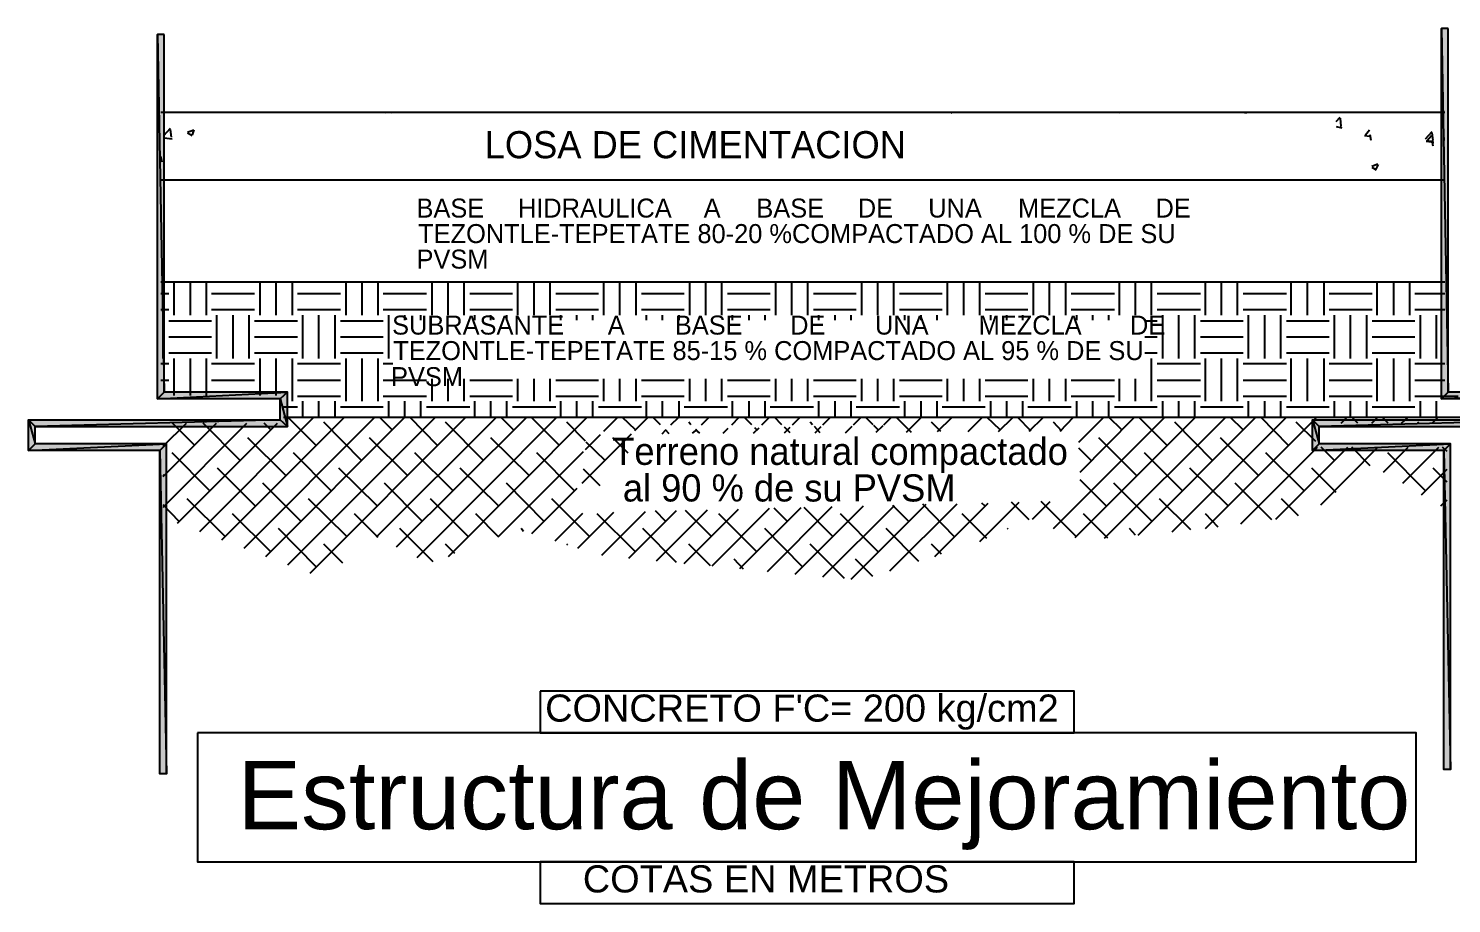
# Model space of a CAD drawing. Header units: metres. Extents: x 2.9 to 42.8, y 1.7 to 28.7.
# Drawn here: x 26.19 to 30.718, y 14.709 to 17.492 of the extents above; entities that cross this region are included whole.
import ezdxf

# ---------------------------------------------------------------- set-up
doc = ezdxf.new("R2010")
doc.units = ezdxf.units.M
for name, color, linetype in [('CIAN', 4, 'Continuous'), ('NEGRO', 7, 'Continuous'), ('RELLENO_CIAN', 4, 'Continuous'), ('TEXTO', 7, 'Continuous')]:
    doc.layers.add(name, color=color, linetype=linetype)
doc.styles.add('ArialMT', font='arial.ttf')

msp = doc.modelspace()

# ---------------------------------------------------------------- hatches: boundary and pattern name
at = {"layer": 'RELLENO_CIAN'}
h = msp.add_hatch(color=256, dxfattribs=at)
h.dxf.hatch_style = 1
h.paths.add_polyline_path([(30.7075, 17.4925), (30.6864, 17.4925), (30.7075, 16.3354), (30.7075, 17.4925)])
h.paths.add_polyline_path([(30.6864, 17.4925), (30.7075, 16.3354), (30.6864, 16.3142), (30.6864, 17.4925)])
h.paths.add_polyline_path([(30.7075, 16.3354), (30.6864, 16.3142), (31.0974, 16.3354), (30.7075, 16.3354)])
h.paths.add_polyline_path([(30.6864, 16.3142), (31.0974, 16.3354), (31.0762, 16.3142), (30.6864, 16.3142)])
h.paths.add_polyline_path([(31.0974, 16.3354), (31.0762, 16.3142), (31.0974, 16.226), (31.0974, 16.3354)])
h.paths.add_polyline_path([(31.0762, 16.3142), (31.0974, 16.226), (31.0762, 16.2472), (31.0762, 16.3142)])
h.paths.add_polyline_path([(31.0974, 16.226), (31.0762, 16.2472), (30.2966, 16.226), (31.0974, 16.226)])
h.paths.add_polyline_path([(31.0762, 16.2472), (30.2966, 16.226), (30.2754, 16.2472), (31.0762, 16.2472)])
h.paths.add_polyline_path([(30.2966, 16.226), (30.2754, 16.2472), (30.2966, 16.1713), (30.2966, 16.226)])
h.paths.add_polyline_path([(30.2754, 16.2472), (30.2966, 16.1713), (30.2754, 16.1502), (30.2754, 16.2472)])
h.paths.add_polyline_path([(30.2966, 16.1713), (30.2754, 16.1502), (30.7146, 16.1713), (30.2966, 16.1713)])
h.paths.add_polyline_path([(30.2754, 16.1502), (30.7146, 16.1713), (30.6934, 16.1502), (30.2754, 16.1502)])
h.paths.add_polyline_path([(30.7146, 16.1713), (30.6934, 16.1502), (30.7146, 15.1359), (30.7146, 16.1713)])
h.paths.add_polyline_path([(30.6934, 16.1502), (30.7146, 15.1359), (30.6934, 15.1359), (30.6934, 16.1502)])
h = msp.add_hatch(color=256, dxfattribs=at)
h.dxf.hatch_style = 1
h.paths.add_polyline_path([(26.6224, 17.4731), (26.6012, 17.4731), (26.6224, 16.3354), (26.6224, 17.4731)])
h.paths.add_polyline_path([(26.6012, 17.4731), (26.6224, 16.3354), (26.6012, 16.3142), (26.6012, 17.4731)])
h.paths.add_polyline_path([(26.6224, 16.3354), (26.6012, 16.3142), (27.014, 16.3354), (26.6224, 16.3354)])
h.paths.add_polyline_path([(26.6012, 16.3142), (27.014, 16.3354), (26.991, 16.3142), (26.6012, 16.3142)])
h.paths.add_polyline_path([(27.014, 16.3354), (26.991, 16.3142), (27.014, 16.226), (27.014, 16.3354)])
h.paths.add_polyline_path([(26.991, 16.3142), (27.014, 16.226), (26.991, 16.2472), (26.991, 16.3142)])
h.paths.add_polyline_path([(27.014, 16.226), (26.991, 16.2472), (26.2114, 16.226), (27.014, 16.226)])
h.paths.add_polyline_path([(26.991, 16.2472), (26.2114, 16.226), (26.1902, 16.2472), (26.991, 16.2472)])
h.paths.add_polyline_path([(26.2114, 16.226), (26.1902, 16.2472), (26.2114, 16.1713), (26.2114, 16.226)])
h.paths.add_polyline_path([(26.1902, 16.2472), (26.2114, 16.1713), (26.1902, 16.1502), (26.1902, 16.2472)])
h.paths.add_polyline_path([(26.2114, 16.1713), (26.1902, 16.1502), (26.6294, 16.1713), (26.2114, 16.1713)])
h.paths.add_polyline_path([(26.1902, 16.1502), (26.6294, 16.1713), (26.6083, 16.1502), (26.1902, 16.1502)])
h.paths.add_polyline_path([(26.6294, 16.1713), (26.6083, 16.1502), (26.6294, 15.1218), (26.6294, 16.1713)])
h.paths.add_polyline_path([(26.6083, 16.1502), (26.6294, 15.1218), (26.6083, 15.1218), (26.6083, 16.1502)])

# ---------------------------------------------------------------- linework, layer by layer
at = {"layer": 'CIAN', "lineweight": -3}
for points in [[(30.7075, 17.4925), (30.6864, 17.4925), (30.7075, 16.3354)], [(30.6864, 17.4925), (30.7075, 16.3354), (30.6864, 16.3142)], [(26.6224, 17.4731), (26.6012, 17.4731), (26.6224, 16.3354)], [(26.6012, 17.4731), (26.6224, 16.3354), (26.6012, 16.3142)], [(26.6224, 16.3354), (26.6012, 16.3142), (27.014, 16.3354)], [(26.6012, 16.3142), (27.014, 16.3354), (26.991, 16.3142)], [(27.014, 16.3354), (26.991, 16.3142), (27.014, 16.226)], [(26.991, 16.3142), (27.014, 16.226), (26.991, 16.2472)], [(30.7075, 16.3354), (30.6864, 16.3142), (31.0974, 16.3354)], [(30.6864, 16.3142), (31.0974, 16.3354), (31.0762, 16.3142)], [(26.991, 16.2472), (26.2114, 16.226), (26.1902, 16.2472)], [(26.2114, 16.226), (26.1902, 16.2472), (26.2114, 16.1713)], [(26.1902, 16.2472), (26.2114, 16.1713), (26.1902, 16.1502)], [(27.014, 16.226), (26.991, 16.2472), (26.2114, 16.226)], [(31.0762, 16.2472), (30.2966, 16.226), (30.2754, 16.2472)], [(30.2966, 16.226), (30.2754, 16.2472), (30.2966, 16.1713)], [(30.2754, 16.2472), (30.2966, 16.1713), (30.2754, 16.1502)], [(31.0974, 16.226), (31.0762, 16.2472), (30.2966, 16.226)], [(26.2114, 16.1713), (26.1902, 16.1502), (26.6294, 16.1713)], [(26.1902, 16.1502), (26.6294, 16.1713), (26.6083, 16.1502)], [(26.6294, 16.1713), (26.6083, 16.1502), (26.6294, 15.1218)], [(30.2966, 16.1713), (30.2754, 16.1502), (30.7146, 16.1713)], [(30.2754, 16.1502), (30.7146, 16.1713), (30.6934, 16.1502)], [(30.7146, 16.1713), (30.6934, 16.1502), (30.7146, 15.1359)], [(26.6083, 16.1502), (26.6294, 15.1218), (26.6083, 15.1218)], [(30.6934, 16.1502), (30.7146, 15.1359), (30.6934, 15.1359)], [(27.8183, 15.3846), (27.8183, 15.2523), (29.5169, 15.2523), (29.5169, 15.3846)], [(27.8183, 14.8414), (27.8183, 14.7091), (29.5169, 14.7091), (29.5169, 14.8414)]]:
    msp.add_lwpolyline(points, close=True, dxfattribs=at)
for points in [[(26.6118, 17.2261), (30.697, 17.2261)], [(27.1657, 17.2244), (27.1657, 17.2261)], [(27.3226, 17.2261), (27.3262, 17.2244)], [(27.3368, 17.2244), (27.3368, 17.2261)], [(27.3456, 17.2244), (27.3473, 17.2261)], [(29.1253, 17.2261), (29.1289, 17.2244)], [(29.1377, 17.2244), (29.1377, 17.2261)], [(29.4816, 17.2244), (29.4816, 17.2261)], [(29.6616, 17.2244), (29.6633, 17.2261)], [(30.0531, 17.2261), (30.0655, 17.2244)], [(30.3512, 17.1962), (30.3636, 17.2103)], [(30.3671, 17.1803), (30.3653, 17.2067)], [(26.6206, 17.1521), (26.6418, 17.175)], [(26.6453, 17.1468), (26.6418, 17.1715)], [(26.6965, 17.1626), (26.7159, 17.1697)], [(26.7123, 17.1538), (26.7176, 17.1697)], [(30.3512, 17.1803), (30.3689, 17.1767)], [(30.4447, 17.1538), (30.4571, 17.1697)], [(30.6352, 17.1415), (30.6564, 17.1644)], [(26.6224, 17.145), (26.6471, 17.1415)], [(26.6965, 17.1609), (26.7106, 17.1521)], [(30.4412, 17.1521), (30.4571, 17.1503)], [(30.4624, 17.1362), (30.4588, 17.1538)], [(30.637, 17.1344), (30.6529, 17.1344)], [(30.637, 17.1344), (30.6617, 17.1309)], [(30.6405, 17.1362), (30.6546, 17.1521)], [(30.6599, 17.1362), (30.6564, 17.1609)], [(30.6599, 17.1185), (30.6564, 17.1362)], [(30.6952, 17.1432), (30.697, 17.1432)], [(30.6952, 17.1397), (30.697, 17.1397)], [(26.6153, 17.0674), (26.6118, 17.085)], [(30.4641, 17.055), (30.4835, 17.0621)], [(30.4641, 17.0515), (30.4782, 17.0427)], [(30.4782, 17.0445), (30.4853, 17.0603)], [(26.6118, 17.0109), (30.697, 17.0109)], [(26.6118, 16.6864), (30.697, 16.6864)], [(26.6541, 16.5806), (26.6541, 16.6864)], [(26.7053, 16.5806), (26.7053, 16.6864)], [(26.7564, 16.5806), (26.7564, 16.6864)], [(26.9275, 16.5806), (26.9275, 16.6864)], [(26.9787, 16.5806), (26.9787, 16.6864)], [(27.0298, 16.5806), (27.0298, 16.6864)], [(27.2009, 16.5806), (27.2009, 16.6864)], [(27.2521, 16.5806), (27.2521, 16.6864)], [(27.3032, 16.5806), (27.3032, 16.6864)], [(27.4743, 16.5806), (27.4743, 16.6864)], [(27.5255, 16.5806), (27.5255, 16.6864)], [(27.5766, 16.5806), (27.5766, 16.6864)], [(27.7477, 16.5806), (27.7477, 16.6864)], [(27.7989, 16.5806), (27.7989, 16.6864)], [(27.85, 16.5806), (27.85, 16.6864)], [(28.0211, 16.5806), (28.0211, 16.6864)], [(28.0723, 16.5806), (28.0723, 16.6864)], [(28.1234, 16.5806), (28.1234, 16.6864)], [(28.2945, 16.5806), (28.2945, 16.6864)], [(28.3457, 16.5806), (28.3457, 16.6864)], [(28.3968, 16.5806), (28.3968, 16.6864)], [(28.5679, 16.5806), (28.5679, 16.6864)], [(28.6191, 16.5806), (28.6191, 16.6864)], [(28.6703, 16.5806), (28.6703, 16.6864)], [(28.8413, 16.5806), (28.8413, 16.6864)], [(28.8925, 16.5806), (28.8925, 16.6864)], [(28.9437, 16.5806), (28.9437, 16.6864)], [(29.1147, 16.5806), (29.1147, 16.6864)], [(29.1659, 16.5806), (29.1659, 16.6864)], [(29.2171, 16.5806), (29.2171, 16.6864)], [(29.3882, 16.5806), (29.3882, 16.6864)], [(29.4393, 16.5806), (29.4393, 16.6864)], [(29.4905, 16.5806), (29.4905, 16.6864)], [(29.6616, 16.5806), (29.6616, 16.6864)], [(29.7127, 16.5806), (29.7127, 16.6864)], [(29.7639, 16.5806), (29.7639, 16.6864)], [(29.935, 16.5806), (29.935, 16.6864)], [(29.9861, 16.5806), (29.9861, 16.6864)], [(30.0373, 16.5806), (30.0373, 16.6864)], [(30.2084, 16.5806), (30.2084, 16.6864)], [(30.2595, 16.5806), (30.2595, 16.6864)], [(30.3124, 16.5806), (30.3124, 16.6864)], [(30.4818, 16.5806), (30.4818, 16.6864)], [(30.5347, 16.5806), (30.5347, 16.6864)], [(30.5858, 16.5806), (30.5858, 16.6864)], [(26.6118, 16.6493), (26.6365, 16.6493)], [(26.7723, 16.6493), (26.9099, 16.6493)], [(27.0457, 16.6493), (27.1833, 16.6493)], [(27.3191, 16.6493), (27.4567, 16.6493)], [(27.5943, 16.6493), (27.7301, 16.6493)], [(27.8677, 16.6493), (28.0035, 16.6493)], [(28.1411, 16.6493), (28.2769, 16.6493)], [(28.4145, 16.6493), (28.5503, 16.6493)], [(28.6879, 16.6493), (28.8237, 16.6493)], [(28.9613, 16.6493), (29.0971, 16.6493)], [(29.2347, 16.6493), (29.3705, 16.6493)], [(29.5081, 16.6493), (29.6457, 16.6493)], [(29.7815, 16.6493), (29.9191, 16.6493)], [(30.0549, 16.6493), (30.1925, 16.6493)], [(30.3283, 16.6493), (30.4659, 16.6493)], [(30.6017, 16.6493), (30.697, 16.6493)], [(26.6118, 16.5982), (26.6365, 16.5982)], [(26.6188, 16.443), (26.6188, 16.5806)], [(26.7723, 16.5982), (26.9099, 16.5982)], [(26.7899, 16.443), (26.7899, 16.5806)], [(26.8411, 16.443), (26.8411, 16.5806)], [(26.8922, 16.443), (26.8922, 16.5806)], [(27.0457, 16.5982), (27.1833, 16.5982)], [(27.0633, 16.443), (27.0633, 16.5806)], [(27.1145, 16.443), (27.1145, 16.5806)], [(27.1657, 16.443), (27.1657, 16.5806)], [(27.3191, 16.5982), (27.4567, 16.5982)], [(27.3368, 16.443), (27.3368, 16.5806)], [(27.3879, 16.5647), (27.3879, 16.5806)], [(27.4391, 16.5647), (27.4391, 16.5806)], [(27.5943, 16.5982), (27.7301, 16.5982)], [(27.6102, 16.5647), (27.6102, 16.5806)], [(27.6613, 16.5647), (27.6613, 16.5806)], [(27.7125, 16.5647), (27.7125, 16.5806)], [(27.8677, 16.5982), (28.0035, 16.5982)], [(27.8836, 16.5647), (27.8836, 16.5806)], [(27.9347, 16.5647), (27.9347, 16.5806)], [(27.9859, 16.5647), (27.9859, 16.5806)], [(28.1411, 16.5982), (28.2769, 16.5982)], [(28.157, 16.5647), (28.157, 16.5806)], [(28.2081, 16.5647), (28.2081, 16.5806)], [(28.261, 16.5647), (28.261, 16.5806)], [(28.4145, 16.5982), (28.5503, 16.5982)], [(28.4304, 16.5647), (28.4304, 16.5806)], [(28.4833, 16.5647), (28.4833, 16.5806)], [(28.5344, 16.5647), (28.5344, 16.5806)], [(28.6879, 16.5982), (28.8237, 16.5982)], [(28.7055, 16.5647), (28.7055, 16.5806)], [(28.7567, 16.5647), (28.7567, 16.5806)], [(28.8078, 16.5647), (28.8078, 16.5806)], [(28.9613, 16.5982), (29.0971, 16.5982)], [(28.9789, 16.5647), (28.9789, 16.5806)], [(29.0301, 16.5647), (29.0301, 16.5806)], [(29.0812, 16.5647), (29.0812, 16.5806)], [(29.2347, 16.5982), (29.3705, 16.5982)], [(29.2523, 16.5647), (29.2523, 16.5806)], [(29.3035, 16.5647), (29.3035, 16.5806)], [(29.3546, 16.5647), (29.3546, 16.5806)], [(29.5081, 16.5982), (29.6457, 16.5982)], [(29.5257, 16.5647), (29.5257, 16.5806)], [(29.5769, 16.5647), (29.5769, 16.5806)], [(29.628, 16.5647), (29.628, 16.5806)], [(29.7815, 16.5982), (29.9191, 16.5982)], [(29.7991, 16.443), (29.7991, 16.5806)], [(29.8503, 16.443), (29.8503, 16.5806)], [(29.9014, 16.443), (29.9014, 16.5806)], [(30.0549, 16.5982), (30.1925, 16.5982)], [(30.0725, 16.443), (30.0725, 16.5806)], [(30.1237, 16.443), (30.1237, 16.5806)], [(30.1748, 16.443), (30.1748, 16.5806)], [(30.3283, 16.5982), (30.4659, 16.5982)], [(30.3459, 16.443), (30.3459, 16.5806)], [(30.3971, 16.443), (30.3971, 16.5806)], [(30.4483, 16.443), (30.4483, 16.5806)], [(30.6017, 16.5982), (30.697, 16.5982)], [(30.6193, 16.443), (30.6193, 16.5806)], [(30.6705, 16.443), (30.6705, 16.5806)], [(26.6365, 16.5629), (26.7723, 16.5629)], [(26.9099, 16.5629), (27.0457, 16.5629)], [(27.1833, 16.5629), (27.3191, 16.5629)], [(29.7427, 16.5629), (29.7815, 16.5629)], [(29.9191, 16.5629), (30.0549, 16.5629)], [(30.1925, 16.5629), (30.3283, 16.5629)], [(30.4659, 16.5629), (30.6017, 16.5629)], [(26.6365, 16.5118), (26.7723, 16.5118)], [(26.9099, 16.5118), (27.0457, 16.5118)], [(27.1833, 16.5118), (27.3191, 16.5118)], [(29.7427, 16.5118), (29.7815, 16.5118)], [(29.9191, 16.5118), (30.0549, 16.5118)], [(30.1925, 16.5118), (30.3283, 16.5118)], [(30.4659, 16.5118), (30.6017, 16.5118)], [(26.6365, 16.4606), (26.7723, 16.4606)], [(26.6541, 16.3248), (26.6541, 16.443)], [(26.7053, 16.3248), (26.7053, 16.443)], [(26.7564, 16.3248), (26.7564, 16.443)], [(26.9099, 16.4606), (27.0457, 16.4606)], [(26.9275, 16.3248), (26.9275, 16.443)], [(26.9787, 16.3248), (26.9787, 16.443)], [(27.0298, 16.3072), (27.0298, 16.443)], [(27.1833, 16.4606), (27.3191, 16.4606)], [(27.2009, 16.3072), (27.2009, 16.443)], [(27.2521, 16.3072), (27.2521, 16.443)], [(27.3032, 16.3072), (27.3032, 16.443)], [(29.7427, 16.4606), (29.7815, 16.4606)], [(29.7639, 16.3072), (29.7639, 16.443)], [(29.9191, 16.4606), (30.0549, 16.4606)], [(29.935, 16.3072), (29.935, 16.443)], [(29.9861, 16.3072), (29.9861, 16.443)], [(30.0373, 16.3072), (30.0373, 16.443)], [(30.1925, 16.4606), (30.3283, 16.4606)], [(30.2084, 16.3072), (30.2084, 16.443)], [(30.2595, 16.3072), (30.2595, 16.443)], [(30.3124, 16.3072), (30.3124, 16.443)], [(30.4659, 16.4606), (30.6017, 16.4606)], [(30.4818, 16.3072), (30.4818, 16.443)], [(30.5347, 16.3072), (30.5347, 16.443)], [(30.5858, 16.3072), (30.5858, 16.443)], [(26.6118, 16.4271), (26.6365, 16.4271)], [(26.7723, 16.4271), (26.9099, 16.4271)], [(27.0457, 16.4271), (27.1833, 16.4271)], [(27.3191, 16.4271), (27.3491, 16.4271)], [(29.7815, 16.4271), (29.9191, 16.4271)], [(30.0549, 16.4271), (30.1925, 16.4271)], [(30.3283, 16.4271), (30.4659, 16.4271)], [(30.6017, 16.4271), (30.697, 16.4271)], [(26.6118, 16.3742), (26.6365, 16.3742)], [(26.7723, 16.3742), (26.9099, 16.3742)], [(27.0457, 16.3742), (27.1833, 16.3742)], [(27.3191, 16.3742), (27.4567, 16.3742)], [(27.4743, 16.3072), (27.4743, 16.3777)], [(27.5255, 16.3072), (27.5255, 16.3777)], [(27.5766, 16.3072), (27.5766, 16.3777)], [(27.5943, 16.3742), (27.7301, 16.3742)], [(27.7477, 16.3072), (27.7477, 16.3777)], [(27.7989, 16.3072), (27.7989, 16.3777)], [(27.85, 16.3072), (27.85, 16.3777)], [(27.8677, 16.3742), (28.0035, 16.3742)], [(28.0211, 16.3072), (28.0211, 16.3777)], [(28.0723, 16.3072), (28.0723, 16.3777)], [(28.1234, 16.3072), (28.1234, 16.3777)], [(28.1411, 16.3742), (28.2769, 16.3742)], [(28.2945, 16.3072), (28.2945, 16.3777)], [(28.3457, 16.3072), (28.3457, 16.3777)], [(28.3968, 16.3072), (28.3968, 16.3777)], [(28.4145, 16.3742), (28.5503, 16.3742)], [(28.5679, 16.3072), (28.5679, 16.3777)], [(28.6191, 16.3072), (28.6191, 16.3777)], [(28.6703, 16.3072), (28.6703, 16.3777)], [(28.6879, 16.3742), (28.8237, 16.3742)], [(28.8413, 16.3072), (28.8413, 16.3777)], [(28.8925, 16.3072), (28.8925, 16.3777)], [(28.9437, 16.3072), (28.9437, 16.3777)], [(28.9613, 16.3742), (29.0971, 16.3742)], [(29.1147, 16.3072), (29.1147, 16.3777)], [(29.1659, 16.3072), (29.1659, 16.3777)], [(29.2171, 16.3072), (29.2171, 16.3777)], [(29.2347, 16.3742), (29.3705, 16.3742)], [(29.3882, 16.3072), (29.3882, 16.3777)], [(29.4393, 16.3072), (29.4393, 16.3777)], [(29.4905, 16.3072), (29.4905, 16.3777)], [(29.5081, 16.3742), (29.6457, 16.3742)], [(29.6616, 16.3072), (29.6616, 16.3777)], [(29.7127, 16.3072), (29.7127, 16.3777)], [(29.7815, 16.3742), (29.9191, 16.3742)], [(30.0549, 16.3742), (30.1925, 16.3742)], [(30.3283, 16.3742), (30.4659, 16.3742)], [(30.6017, 16.3742), (30.697, 16.3742)], [(27.0457, 16.323), (27.1833, 16.323)], [(27.0633, 16.256), (27.0633, 16.3072)], [(27.1145, 16.256), (27.1145, 16.3072)], [(27.1657, 16.256), (27.1657, 16.3072)], [(27.3191, 16.323), (27.4567, 16.323)], [(27.3368, 16.256), (27.3368, 16.3072)], [(27.3879, 16.256), (27.3879, 16.3072)], [(27.4391, 16.256), (27.4391, 16.3072)], [(27.5943, 16.323), (27.7301, 16.323)], [(27.6102, 16.256), (27.6102, 16.3072)], [(27.6613, 16.256), (27.6613, 16.3072)], [(27.7125, 16.256), (27.7125, 16.3072)], [(27.8677, 16.323), (28.0035, 16.323)], [(27.8836, 16.256), (27.8836, 16.3072)], [(27.9347, 16.256), (27.9347, 16.3072)], [(27.9859, 16.256), (27.9859, 16.3072)], [(28.1411, 16.323), (28.2769, 16.323)], [(28.157, 16.256), (28.157, 16.3072)], [(28.2081, 16.256), (28.2081, 16.3072)], [(28.261, 16.256), (28.261, 16.3072)], [(28.4145, 16.323), (28.5503, 16.323)], [(28.4304, 16.256), (28.4304, 16.3072)], [(28.4833, 16.256), (28.4833, 16.3072)], [(28.5344, 16.256), (28.5344, 16.3072)], [(28.6879, 16.323), (28.8237, 16.323)], [(28.7055, 16.256), (28.7055, 16.3072)], [(28.7567, 16.256), (28.7567, 16.3072)], [(28.8078, 16.256), (28.8078, 16.3072)], [(28.9613, 16.323), (29.0971, 16.323)], [(28.9789, 16.256), (28.9789, 16.3072)], [(29.0301, 16.256), (29.0301, 16.3072)], [(29.0812, 16.256), (29.0812, 16.3072)], [(29.2347, 16.323), (29.3705, 16.323)], [(29.2523, 16.256), (29.2523, 16.3072)], [(29.3035, 16.256), (29.3035, 16.3072)], [(29.3546, 16.256), (29.3546, 16.3072)], [(29.5081, 16.323), (29.6457, 16.323)], [(29.5257, 16.256), (29.5257, 16.3072)], [(29.5769, 16.256), (29.5769, 16.3072)], [(29.628, 16.256), (29.628, 16.3072)], [(29.7815, 16.323), (29.9191, 16.323)], [(29.7991, 16.256), (29.7991, 16.3072)], [(29.8503, 16.256), (29.8503, 16.3072)], [(29.9014, 16.256), (29.9014, 16.3072)], [(30.0549, 16.323), (30.1925, 16.323)], [(30.0725, 16.256), (30.0725, 16.3072)], [(30.1237, 16.256), (30.1237, 16.3072)], [(30.1748, 16.256), (30.1748, 16.3072)], [(30.3283, 16.323), (30.4659, 16.323)], [(30.3459, 16.256), (30.3459, 16.3072)], [(30.3971, 16.256), (30.3971, 16.3072)], [(30.4483, 16.256), (30.4483, 16.3072)], [(30.6017, 16.323), (30.7393, 16.323)], [(30.6193, 16.256), (30.6193, 16.3072)], [(30.6705, 16.256), (30.6705, 16.3072)], [(26.7353, 15.8926), (27.0986, 16.256)], [(26.8058, 15.8662), (27.1956, 16.256)], [(26.8764, 15.8397), (27.2927, 16.256)], [(26.9452, 15.8133), (27.3879, 16.256)], [(27.0016, 16.2895), (27.0457, 16.2895)], [(27.0016, 16.256), (31.0868, 16.256)], [(27.0016, 16.256), (30.704, 16.256)], [(27.0016, 16.256), (31.2632, 16.256)], [(27.0157, 15.7868), (27.4849, 16.256)], [(27.1057, 16.166), (27.0157, 16.256)], [(27.0863, 15.7603), (27.5819, 16.256)], [(27.1833, 16.2895), (27.3191, 16.2895)], [(27.2979, 15.875), (27.6789, 16.256)], [(27.3473, 16.2154), (27.3068, 16.256)], [(27.3614, 15.8433), (27.776, 16.256)], [(27.492, 16.166), (27.4038, 16.256)], [(27.4267, 15.8097), (27.8712, 16.256)], [(27.4567, 16.2895), (27.5943, 16.2895)], [(27.5272, 15.8133), (27.9682, 16.256)], [(27.7336, 16.2154), (27.6931, 16.256)], [(27.7301, 16.2895), (27.8677, 16.2895)], [(27.88, 16.166), (27.7901, 16.256)], [(28.0035, 16.2895), (28.1411, 16.2895)], [(28.0211, 16.2119), (28.0652, 16.256)], [(28.1217, 16.2154), (28.0793, 16.256)], [(28.1199, 16.2137), (28.1622, 16.256)], [(28.2011, 16.2313), (28.1764, 16.256)], [(28.2346, 16.2313), (28.2593, 16.256)], [(28.2769, 16.2895), (28.4145, 16.2895)], [(28.3316, 16.2313), (28.3563, 16.256)], [(28.4286, 16.2313), (28.4515, 16.256)], [(28.4921, 16.2313), (28.4674, 16.256)], [(28.5238, 16.2313), (28.5485, 16.256)], [(28.5503, 16.2895), (28.6879, 16.2895)], [(28.5873, 16.2313), (28.5644, 16.256)], [(28.6209, 16.2313), (28.6456, 16.256)], [(28.7179, 16.2313), (28.7426, 16.256)], [(28.8149, 16.2313), (28.8396, 16.256)], [(28.8237, 16.2895), (28.9613, 16.2895)], [(28.8784, 16.2313), (28.8537, 16.256)], [(28.9119, 16.2313), (28.9366, 16.256)], [(28.9507, 16.256), (28.9754, 16.2313), (28.9983, 16.2084)], [(28.9842, 16.2084), (29.0318, 16.256)], [(29.083, 16.2101), (29.1289, 16.256)], [(29.0971, 16.2895), (29.2347, 16.2895)], [(29.18, 16.2101), (29.2259, 16.256)], [(29.2823, 16.2154), (29.24, 16.256)], [(29.277, 16.2101), (29.3229, 16.256)], [(29.3811, 16.2119), (29.337, 16.256)], [(29.3705, 16.2895), (29.5081, 16.2895)], [(29.374, 16.2119), (29.4199, 16.256)], [(29.4517, 15.9015), (29.8062, 16.256)], [(29.4728, 16.2119), (29.5152, 16.256)], [(29.5204, 15.8732), (29.9032, 16.256)], [(29.5328, 16.1766), (29.6122, 16.256)], [(29.5363, 16.0814), (29.7092, 16.256)], [(29.6139, 15.8715), (30.0002, 16.256)], [(29.6686, 16.2154), (29.628, 16.256)], [(29.6457, 16.2895), (29.7815, 16.2895)], [(29.7215, 15.8803), (30.0955, 16.256)], [(29.8133, 16.166), (29.7233, 16.256)], [(29.8291, 15.8909), (30.1925, 16.256)], [(29.9191, 16.2895), (30.0549, 16.2895)], [(29.935, 15.9015), (30.2895, 16.256)], [(30.0549, 16.2154), (30.0143, 16.256)], [(30.1995, 16.166), (30.1113, 16.256)], [(30.1925, 16.2895), (30.3283, 16.2895)], [(30.3671, 16.2366), (30.3865, 16.256)], [(30.42, 16.2366), (30.4006, 16.256)], [(30.4641, 16.2366), (30.4835, 16.256)], [(30.4659, 16.2895), (30.6017, 16.2895)], [(30.517, 16.2366), (30.4976, 16.256)], [(30.5594, 16.2366), (30.5805, 16.256)], [(30.6564, 16.2366), (30.6758, 16.256)], [(26.6188, 16.1643), (26.6929, 16.2366)], [(26.6188, 16.0673), (26.7882, 16.2366)], [(26.6188, 15.9703), (26.8852, 16.2366)], [(26.7194, 16.166), (26.6488, 16.2366)], [(26.6647, 15.9191), (26.9822, 16.2366)], [(26.864, 16.1184), (26.7458, 16.2366)], [(26.961, 16.2154), (26.9399, 16.2366)], [(27.2503, 16.1184), (27.1304, 16.2401)], [(27.6384, 16.1184), (27.5167, 16.2401)], [(27.9629, 16.1802), (27.903, 16.2401)], [(28.2063, 16.2031), (28.2187, 16.2154)], [(28.2293, 16.2031), (28.2169, 16.2154)], [(28.2981, 16.2313), (28.291, 16.2401)], [(28.3034, 16.2048), (28.3175, 16.2172)], [(28.3263, 16.2048), (28.3122, 16.2172)], [(28.4004, 16.2048), (28.4162, 16.2207)], [(28.4974, 16.2048), (28.515, 16.2225)], [(28.508, 16.2154), (28.5009, 16.2225)], [(28.5962, 16.2066), (28.6138, 16.2242)], [(28.6138, 16.2066), (28.5962, 16.2242)], [(28.6844, 16.2313), (28.6773, 16.2401)], [(28.7091, 16.2066), (28.6914, 16.226)], [(28.6932, 16.2066), (28.7126, 16.226)], [(28.7902, 16.2066), (28.8114, 16.2278)], [(28.8943, 16.2154), (28.8802, 16.2295)], [(28.8872, 16.2084), (28.9101, 16.2295)], [(29.0936, 16.2101), (29.0636, 16.2401)], [(29.4781, 16.2119), (29.4517, 16.2401)], [(29.9579, 16.1184), (29.8379, 16.2401)], [(30.286, 16.1784), (30.2242, 16.2401)], [(30.6141, 16.2366), (30.6105, 16.2401)], [(27.0087, 16.0708), (26.8887, 16.1907)], [(27.3967, 16.0708), (27.275, 16.1907)], [(27.783, 16.0708), (27.6613, 16.1907)], [(27.9523, 16.0461), (28.1093, 16.2031)], [(27.9629, 16.1537), (28.0106, 16.2013)], [(28.0247, 16.1184), (27.9647, 16.1766)], [(28.0987, 16.1413), (28.0494, 16.1907)], [(29.7162, 16.0708), (29.5963, 16.1907)], [(30.1043, 16.0708), (29.9826, 16.1907)], [(26.767, 16.0214), (26.6471, 16.1431)], [(27.1533, 16.0214), (27.0334, 16.1431)], [(27.5414, 16.0214), (27.4197, 16.1431)], [(27.6842, 15.875), (27.9559, 16.1466)], [(27.9277, 16.0214), (27.8077, 16.1431)], [(29.5716, 16.1184), (29.5328, 16.1572)], [(29.8626, 16.0214), (29.7409, 16.1431)], [(30.0478, 15.9173), (30.2913, 16.1608)], [(30.2489, 16.0214), (30.1272, 16.1431)], [(30.159, 15.9314), (30.3883, 16.1608)], [(30.3018, 15.9773), (30.4835, 16.1608)], [(30.3459, 16.1184), (30.3036, 16.1608)], [(30.4588, 16.1008), (30.4006, 16.1608)], [(30.5012, 16.0814), (30.5805, 16.1608)], [(30.6352, 16.0214), (30.5153, 16.1431)], [(30.5629, 16.0461), (30.6776, 16.1608)], [(30.704, 16.1466), (30.6899, 16.1608)], [(26.9117, 15.9738), (26.7917, 16.0937)], [(27.2997, 15.9738), (27.178, 16.0937)], [(27.686, 15.9738), (27.5643, 16.0937)], [(28.0088, 16.0373), (27.9559, 16.0902)], [(30.0073, 15.9738), (29.8856, 16.0937)], [(30.3512, 16.0161), (30.2736, 16.0937)], [(30.6229, 16.0091), (30.704, 16.0902)], [(30.704, 16.0496), (30.6599, 16.0937)], [(26.6224, 16.0708), (26.6188, 16.0726)], [(27.0581, 15.9244), (26.9363, 16.0461)], [(27.4443, 15.9244), (27.3226, 16.0461)], [(27.8306, 15.9244), (27.7107, 16.0461)], [(27.7918, 15.8856), (27.9365, 16.0302)], [(29.6192, 15.9738), (29.5363, 16.0567)], [(29.7656, 15.9244), (29.6439, 16.0461)], [(30.1466, 15.9297), (30.0302, 16.0461)], [(26.8164, 15.8768), (26.6947, 15.9967)], [(27.2027, 15.8768), (27.081, 15.9967)], [(27.589, 15.8768), (27.469, 15.9967)], [(27.9753, 15.8768), (27.8553, 15.9967)], [(29.2171, 15.8609), (29.3423, 15.9861)], [(29.374, 15.9297), (29.3176, 15.9861)], [(29.3846, 15.9314), (29.4411, 15.9879)], [(29.524, 15.8768), (29.4128, 15.9879)], [(29.8891, 15.8979), (29.7886, 15.9967)], [(30.2313, 15.942), (30.1766, 15.9967)], [(30.6846, 15.9738), (30.704, 15.9932)], [(26.67, 15.9244), (26.6188, 15.9773)], [(26.961, 15.8274), (26.8393, 15.9491)], [(27.3032, 15.8732), (27.2274, 15.9491)], [(27.686, 15.875), (27.6137, 15.9491)], [(27.8659, 15.8627), (27.9541, 15.9508)], [(27.9382, 15.8397), (28.0529, 15.9544)], [(28.1217, 15.8274), (28, 15.9491)], [(28.0141, 15.8168), (28.1534, 15.9561)], [(28.1005, 15.808), (28.2522, 15.9597)], [(28.2187, 15.9244), (28.1852, 15.9579)], [(28.1887, 15.7992), (28.351, 15.9614)], [(28.2769, 15.7903), (28.4498, 15.9632)], [(28.3633, 15.8768), (28.2804, 15.9597)], [(28.3651, 15.7833), (28.5485, 15.9667)], [(28.508, 15.8274), (28.3863, 15.9491)], [(28.4533, 15.7745), (28.6491, 15.9685)], [(28.5415, 15.7656), (28.7479, 15.972)], [(28.605, 15.9244), (28.5627, 15.9667)], [(28.6297, 15.7568), (28.8466, 15.9738)], [(28.7496, 15.8768), (28.6579, 15.9685)], [(28.7179, 15.748), (28.9454, 15.9755)], [(28.8943, 15.8274), (28.7743, 15.9491)], [(28.8078, 15.7409), (29.046, 15.9791)], [(28.9313, 15.7674), (29.1447, 15.9808)], [(28.9913, 15.9244), (28.9401, 15.9755)], [(29.1359, 15.8768), (29.0354, 15.9791)], [(29.0742, 15.8133), (29.2435, 15.9826)], [(29.24, 15.8697), (29.1606, 15.9491)], [(29.2329, 15.9738), (29.2241, 15.9826)], [(29.6245, 15.8715), (29.5469, 15.9491)], [(29.9755, 15.9067), (29.935, 15.9491)], [(27.1057, 15.7798), (26.9857, 15.9015)], [(27.4779, 15.7956), (27.372, 15.9015)], [(27.7654, 15.8926), (27.7583, 15.9015)], [(28.2522, 15.7939), (28.1446, 15.9015)], [(28.6526, 15.7798), (28.5327, 15.9015)], [(29.023, 15.7974), (28.919, 15.9015)], [(29.307, 15.8997), (29.3053, 15.9015)], [(29.7127, 15.8803), (29.6933, 15.9015)], [(27.1903, 15.7921), (27.1304, 15.8521)], [(27.5467, 15.8221), (27.5167, 15.8521)], [(27.9065, 15.8503), (27.903, 15.8521)], [(28.3598, 15.7833), (28.291, 15.8521)], [(28.7867, 15.7427), (28.6773, 15.8521)], [(29.0953, 15.8203), (29.0636, 15.8521)], [(28.4656, 15.7727), (28.4357, 15.8044)], [(28.8766, 15.7498), (28.8219, 15.8044)]]:
    msp.add_lwpolyline(points, dxfattribs=at)
at = {"layer": 'NEGRO', "lineweight": -3}
msp.add_lwpolyline([(26.7282, 15.2523), (26.7282, 14.8414), (30.6052, 14.8414), (30.6052, 15.2523)], close=True, dxfattribs=at)

# ---------------------------------------------------------------- texts
at = {"layer": 'TEXTO', "color": 5, "true_color": 0x0000ff}
for s, height, p in [('LOSA DE CIMENTACION', 0.0863, (27.6419, 17.0797)), ('BASE ', 0.0604, (27.4249, 16.891)), ('HIDRAULICA ', 0.0604, (27.7477, 16.891)), ('A ', 0.0604, (28.3386, 16.891)), ('BASE ', 0.0604, (28.5062, 16.891)), ('DE ', 0.0604, (28.829, 16.891)), ('UNA ', 0.0604, (29.053, 16.891)), ('MEZCLA ', 0.0604, (29.3388, 16.891)), ('DE', 0.0604, (29.7762, 16.891)), ('TEZONTLE-TEPETATE 80-20 %COMPACTADO AL 100 % DE SU', 0.0604, (27.4302, 16.8099)), ('PVSM', 0.0604, (27.4249, 16.7287)), ('SUBRASANTE ', 0.0604, (27.3473, 16.5188)), ('A ', 0.0604, (28.0335, 16.5188)), ('BASE ', 0.0604, (28.2469, 16.5188)), ('DE ', 0.0604, (28.6138, 16.5188)), ('UNA ', 0.0604, (28.8837, 16.5188)), ('MEZCLA ', 0.0604, (29.2135, 16.5188)), ('DE', 0.0604, (29.6951, 16.5188)), ('TEZONTLE-TEPETATE 85-15 % COMPACTADO AL 95 % DE SU', 0.0604, (27.3509, 16.4377)), ('PVSM', 0.0604, (27.3438, 16.3548)), ('Terreno natural compactado', 0.0863, (28.0476, 16.1043)), (' al 90 % de su PVSM', 0.0863, (28.0494, 15.9879))]:
    msp.add_text(s, height=height, dxfattribs=at).set_placement(p)
at = {"layer": 'TEXTO', "color": 18, "true_color": 0x000000, "style": 'ArialMT'}
for s, height, p in [("CONCRETO F'C= 200 kg/cm2", 0.0863, (27.8342, 15.2876)), ('Estructura de Mejoramiento', 0.2175, (26.8552, 14.9454)), ('COTAS EN METROS', 0.0863, (27.9541, 14.7443))]:
    msp.add_text(s, height=height, dxfattribs=at).set_placement(p)

doc.saveas('drawing.dxf')
